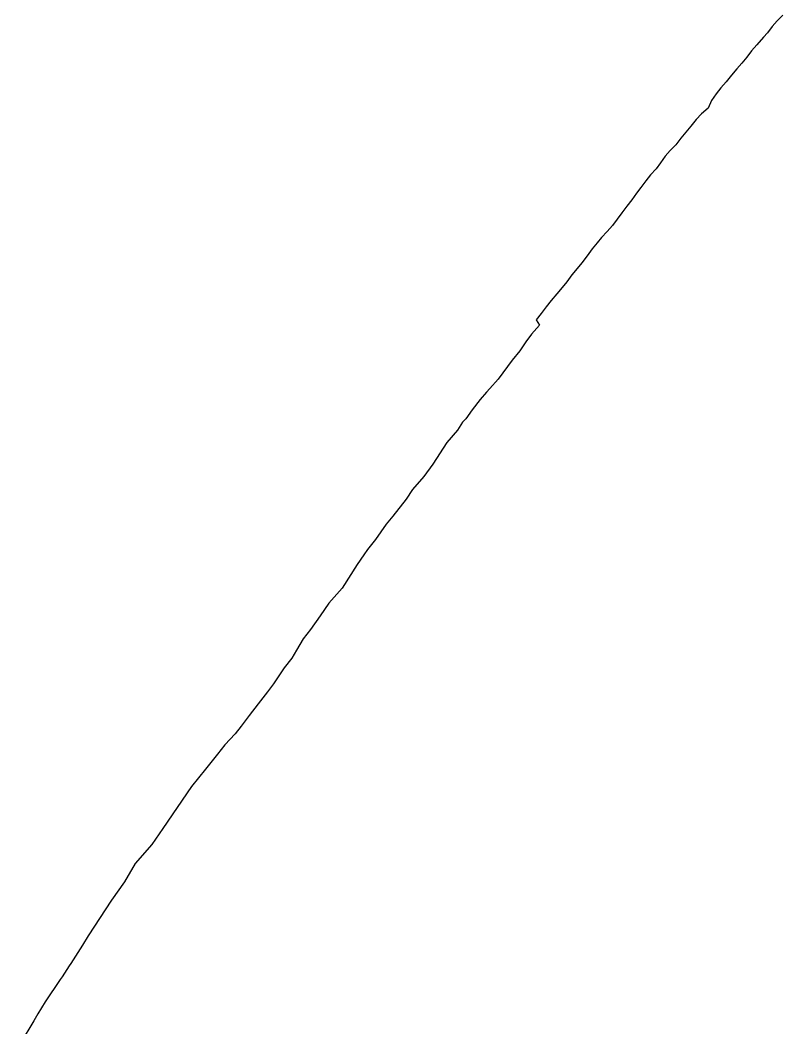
# Model space of a CAD drawing. Extents: x -74 to -34.8, y -33.8 to 5.3.
# Drawn here: x -49.9413 to -49.7372, y -29.6317 to -29.362 of the extents above; entities that cross this region are included whole.
import ezdxf

# ---------------------------------------------------------------- set-up
doc = ezdxf.new("R2010")
doc.units = 0
doc.header["$LTSCALE"] = 2
doc.layers.add('UFEBRASIL', color=7, linetype='Continuous')

msp = doc.modelspace()

# ---------------------------------------------------------------- linework, layer by layer
at = {"layer": 'UFEBRASIL'}
msp.add_lwpolyline([(-49.73716, -29.36072), (-49.73865, -29.36217), (-49.74003, -29.36375), (-49.74128, -29.36539), (-49.7423, -29.3666), (-49.7441, -29.36863), (-49.74552, -29.37028), (-49.74682, -29.37194), (-49.74815, -29.3735), (-49.74948, -29.37506), (-49.75094, -29.37677), (-49.75233, -29.37854), (-49.75374, -29.38017), (-49.75498, -29.38175), (-49.75623, -29.38351), (-49.75719, -29.3856), (-49.75894, -29.38709), (-49.76036, -29.38865), (-49.76182, -29.39044), (-49.76315, -29.392), (-49.76445, -29.39364), (-49.76583, -29.39539), (-49.76731, -29.39691), (-49.76863, -29.39843), (-49.76994, -29.40021), (-49.77111, -29.40183), (-49.77255, -29.4034), (-49.77384, -29.40506), (-49.77518, -29.40679), (-49.77634, -29.40835), (-49.77761, -29.41011), (-49.77895, -29.41179), (-49.78027, -29.41362), (-49.7815, -29.41531), (-49.78277, -29.41696), (-49.78423, -29.4186), (-49.78569, -29.42018), (-49.78687, -29.42163), (-49.78824, -29.42327), (-49.78957, -29.42509), (-49.79097, -29.42696), (-49.79224, -29.4285), (-49.79361, -29.43017), (-49.79494, -29.43203), (-49.79623, -29.43361), (-49.79762, -29.43528), (-49.79915, -29.43703), (-49.80048, -29.43877), (-49.80186, -29.44055), (-49.80321, -29.44224), (-49.80233, -29.44367), (-49.80446, -29.44609), (-49.80599, -29.4481), (-49.80759, -29.45052), (-49.80964, -29.453), (-49.81338, -29.45809), (-49.81563, -29.46063), (-49.81651, -29.46163), (-49.81822, -29.46356), (-49.82036, -29.46632), (-49.82205, -29.46873), (-49.82293, -29.46963), (-49.82425, -29.47173), (-49.82713, -29.47507), (-49.83084, -29.48084), (-49.83322, -29.48416), (-49.83632, -29.48762), (-49.83798, -29.49023), (-49.84158, -29.49473), (-49.84334, -29.49694), (-49.8462, -29.501), (-49.84834, -29.50368), (-49.84936, -29.50516), (-49.85113, -29.50774), (-49.85513, -29.51402), (-49.85868, -29.51804), (-49.86102, -29.5214), (-49.8636, -29.5251), (-49.86555, -29.52764), (-49.86734, -29.53066), (-49.86858, -29.53276), (-49.87067, -29.53534), (-49.87348, -29.53965), (-49.87511, -29.54177), (-49.87763, -29.54503), (-49.88, -29.5481), (-49.8822, -29.55096), (-49.8838, -29.55302), (-49.88656, -29.55598), (-49.88853, -29.55845), (-49.89173, -29.56248), (-49.89542, -29.56711), (-49.90317, -29.57837), (-49.90611, -29.58263), (-49.91049, -29.58773), (-49.91339, -29.59259), (-49.91684, -29.59756), (-49.9231, -29.60712), (-49.92466, -29.60959), (-49.92774, -29.61446), (-49.92816, -29.61513), (-49.9301, -29.61801), (-49.93062, -29.61878), (-49.93464, -29.62475), (-49.93658, -29.62799), (-49.9377, -29.62986), (-49.94132, -29.63589)], dxfattribs=at)

doc.saveas('drawing.dxf')
